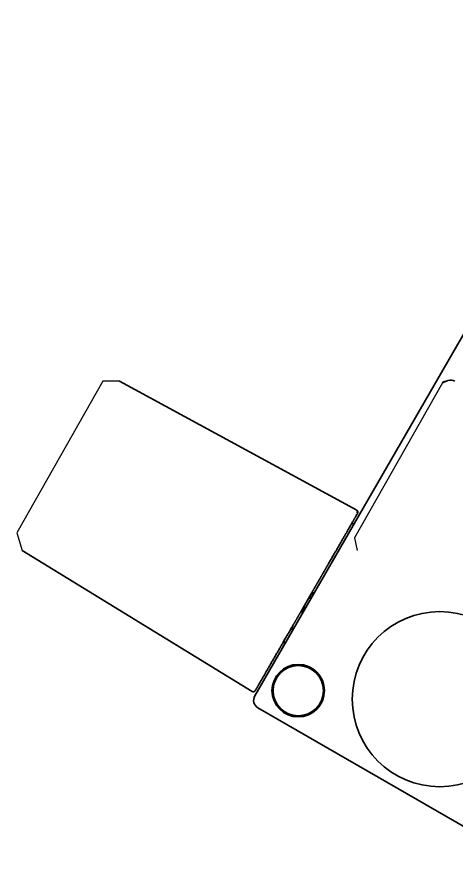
# Model space of a CAD drawing. Header units: inches. Extents: x 786 to 5755, y -850 to 3635.
# Drawn here: x 2918.2 to 3018.7, y -842.3 to -651.4 of the extents above; entities that cross this region are included whole.
import ezdxf

# ---------------------------------------------------------------- set-up
doc = ezdxf.new("R2010")
doc.units = ezdxf.units.IN
doc.layers.add('1', color=7, linetype='Continuous', true_color=0xffffff)

msp = doc.modelspace()

# ---------------------------------------------------------------- linework, layer by layer
at = {"color": 7}
for p, q in [((2937.9, -734.71), (2918.22, -769.32)), ((2941.75, -734.71), (2937.9, -734.71)), ((3015.59, -735.05), (2995.44, -770.47)), ((2918.22, -769.32), (2919.46, -773.33)), ((2995.44, -770.47), (2996.07, -773.33))]:
    msp.add_line(p, q, dxfattribs=at)
at = {"layer": '1', "color": 7, "linetype": 'Continuous', "lineweight": 35}
for p, q in [((2972.65, -806.58), (3062.23, -651.42)), ((2941.75, -734.71), (2995.97, -764.15)), ((2995.15, -767.61), (2994.96, -766.93)), ((2972.07, -805.56), (2919.46, -773.33)), ((2983.37, -787.01), (2985.52, -783.28)), ((2981.16, -791.46), (2981.01, -790.92)), ((2979.15, -794.34), (2979.53, -794.24)), ((2974.56, -803.14), (2974.65, -803.12)), ((3030.54, -842.31), (2973.38, -809.31))]:
    msp.add_line(p, q, dxfattribs=at)
for centre, radius in [((3014.94, -807.33), 20), ((2982.58, -805.39), 6), ((2982.58, -805.39), 5.75)]:
    msp.add_circle(centre, radius, dxfattribs=at)
for centre, radius, start, end in [((3017.41, -736.47), 2, 61.5, 105.75), ((2987.06, -786.62), 3.1, 113.7558, 135.4121), ((2987.06, -786.62), 3.5, 105.5883, 114.5827), ((2987.06, -786.62), 3.1, 164.5946, 186.2508), ((2987.06, -786.62), 3.5, 185.8627, 194.4183), ((2974.38, -807.58), 2, 150, 240)]:
    msp.add_arc(centre, radius, start, end, dxfattribs=at)
for points, knots in [([(3015.54, -734.92), (3015.62, -734.9), (3015.75, -734.86), (3015.9, -734.82), (3016.02, -734.79), (3016.13, -734.75), (3016.27, -734.72), (3016.43, -734.67), (3016.6, -734.62), (3016.74, -734.58), (3016.84, -734.55), (3016.86, -734.55), (3016.86, -734.55)], [0, 0, 0, 0, 0.125, 0.1875, 0.25, 0.3125, 0.375, 0.5, 0.625, 0.75, 0.875, 1, 1, 1, 1]), ([(3016.72, -734.59), (3016.69, -734.6), (3016.61, -734.62), (3016.39, -734.7), (3016.06, -734.83), (3015.77, -734.97), (3015.59, -735.05)], [0, 0, 0, 0, 0.204905, 0.430709, 0.685946, 1, 1, 1, 1]), ([(2985.52, -783.28), (2985.54, -783.26), (2985.56, -783.22), (2985.6, -783.15), (2985.63, -783.09), (2985.67, -783.03), (2985.7, -782.97), (2985.74, -782.91), (2985.78, -782.84), (2985.81, -782.78), (2985.85, -782.72), (2985.88, -782.66), (2985.92, -782.6), (2985.95, -782.54), (2985.99, -782.48), (2986.02, -782.41), (2986.06, -782.35), (2986.09, -782.29), (2986.13, -782.23), (2986.17, -782.17), (2986.2, -782.11), (2986.24, -782.05), (2986.27, -781.98), (2986.31, -781.92), (2986.34, -781.86), (2986.38, -781.8), (2986.41, -781.74), (2986.45, -781.68), (2986.48, -781.62), (2986.52, -781.56), (2986.55, -781.5), (2986.59, -781.44), (2986.62, -781.38), (2986.66, -781.32), (2986.69, -781.26), (2986.73, -781.19), (2986.76, -781.13), (2986.8, -781.07), (2986.83, -781.01), (2986.87, -780.95), (2986.9, -780.89), (2986.94, -780.83), (2986.97, -780.77), (2987.01, -780.71), (2987.04, -780.65), (2987.07, -780.59), (2987.11, -780.53), (2987.14, -780.47), (2987.18, -780.42), (2987.21, -780.36), (2987.25, -780.3), (2987.28, -780.24), (2987.32, -780.18), (2987.35, -780.12), (2987.38, -780.06), (2987.42, -780), (2987.45, -779.94), (2987.49, -779.88), (2987.52, -779.82), (2987.55, -779.76), (2987.59, -779.71), (2987.62, -779.65), (2987.66, -779.59), (2987.69, -779.53), (2987.72, -779.47), (2987.76, -779.41), (2987.79, -779.35), (2987.82, -779.3), (2987.86, -779.24), (2987.89, -779.18), (2987.92, -779.12), (2987.96, -779.06), (2987.99, -779.01), (2988.02, -778.95), (2988.06, -778.89), (2988.09, -778.83), (2988.12, -778.78), (2988.16, -778.72), (2988.19, -778.66), (2988.22, -778.6), (2988.26, -778.55), (2988.29, -778.49), (2988.32, -778.43), (2988.36, -778.38), (2988.39, -778.32), (2988.42, -778.26), (2988.45, -778.21), (2988.49, -778.15), (2988.52, -778.09), (2988.55, -778.04), (2988.58, -777.98), (2988.62, -777.92), (2988.65, -777.87), (2988.68, -777.81), (2988.71, -777.76), (2988.75, -777.7), (2988.78, -777.64), (2988.81, -777.59), (2988.84, -777.53), (2988.87, -777.48), (2988.91, -777.42), (2988.94, -777.37), (2988.97, -777.31), (2989, -777.26), (2989.03, -777.2), (2989.06, -777.15), (2989.1, -777.09), (2989.13, -777.04), (2989.16, -776.98), (2989.19, -776.93), (2989.22, -776.87), (2989.25, -776.82), (2989.28, -776.77), (2989.32, -776.71), (2989.35, -776.66), (2989.38, -776.61), (2989.41, -776.55), (2989.44, -776.5), (2989.47, -776.44), (2989.5, -776.39), (2989.72, -776.01), (2990.09, -775.36), (2990.6, -774.49), (2991.02, -773.76), (2991.35, -773.19), (2991.61, -772.74), (2991.83, -772.36), (2992.04, -772), (2992.21, -771.7), (2992.35, -771.45), (2992.48, -771.23), (2992.64, -770.95), (2992.83, -770.62), (2993.09, -770.17), (2993.41, -769.62), (2993.76, -769.02), (2994.08, -768.46), (2994.36, -767.98), (2994.59, -767.58), (2994.78, -767.25), (2994.94, -766.98), (2995.07, -766.74), (2995.19, -766.54), (2995.28, -766.38), (2995.37, -766.23), (2995.46, -766.07), (2995.58, -765.87), (2995.71, -765.64), (2995.84, -765.41), (2995.95, -765.23), (2996.01, -765.11), (2996.04, -765.07), (2996.05, -765.04)], [0, 0, 0, 0, 0.002347, 0.004693, 0.007038, 0.009381, 0.011723, 0.014063, 0.016402, 0.01874, 0.021076, 0.023412, 0.025745, 0.028078, 0.030409, 0.032738, 0.035066, 0.037393, 0.039719, 0.042043, 0.044366, 0.046688, 0.049008, 0.051327, 0.053644, 0.05596, 0.058275, 0.060589, 0.062901, 0.065212, 0.067521, 0.069829, 0.072136, 0.074441, 0.076745, 0.079048, 0.08135, 0.08365, 0.085948, 0.088246, 0.090542, 0.092836, 0.09513, 0.097422, 0.099713, 0.102002, 0.10429, 0.106577, 0.108862, 0.111146, 0.113428, 0.11571, 0.11799, 0.120268, 0.122546, 0.124821, 0.127096, 0.129369, 0.131641, 0.133912, 0.136181, 0.138449, 0.140715, 0.14298, 0.145244, 0.147507, 0.149768, 0.152027, 0.154286, 0.156543, 0.158798, 0.161052, 0.163305, 0.165556, 0.167806, 0.170055, 0.172302, 0.174547, 0.176791, 0.179034, 0.181275, 0.183515, 0.185753, 0.18799, 0.190226, 0.192459, 0.194692, 0.196923, 0.199152, 0.20138, 0.203606, 0.205831, 0.208054, 0.210276, 0.212496, 0.214714, 0.216932, 0.219147, 0.221361, 0.223573, 0.225784, 0.227993, 0.230201, 0.232407, 0.234611, 0.236814, 0.239015, 0.241215, 0.243413, 0.245609, 0.247804, 0.249997, 0.252188, 0.254378, 0.256566, 0.258752, 0.260937, 0.26312, 0.265302, 0.267481, 0.269659, 0.311569, 0.348589, 0.380775, 0.408204, 0.425656, 0.44314, 0.460639, 0.478136, 0.486406, 0.497547, 0.511552, 0.528413, 0.548118, 0.583862, 0.619099, 0.6539, 0.688239, 0.71524, 0.739877, 0.762145, 0.782048, 0.799599, 0.81481, 0.827686, 0.843851, 0.86575, 0.893412, 0.926891, 0.966204, 0.984323, 1, 1, 1, 1]), ([(2996.17, -764.57), (2996.16, -764.53), (2996.14, -764.47), (2996.08, -764.38), (2996.01, -764.3), (2995.96, -764.27), (2995.93, -764.25)], [0, 0, 0, 0, 0.262567, 0.520289, 0.767104, 1, 1, 1, 1]), ([(2996.17, -764.84), (2996.2, -764.79), (2996.24, -764.67), (2996.23, -764.46), (2996.13, -764.26), (2996.03, -764.18), (2995.97, -764.15)], [0, 0, 0, 0, 0.236119, 0.494912, 0.753705, 1, 1, 1, 1]), ([(2986.28, -782.97), (2986.16, -782.99), (2986.04, -783.03), (2985.8, -783.11), (2985.68, -783.16), (2985.56, -783.21)], [0, 0, 0, 0, 0.5, 0.5, 1, 1, 1, 1]), ([(2972.76, -805.39), (2972.76, -805.39), (2972.76, -805.39), (2972.76, -805.39), (2972.76, -805.39), (2972.76, -805.39), (2972.76, -805.38), (2972.76, -805.38), (2972.76, -805.38), (2972.76, -805.38), (2972.76, -805.38), (2972.77, -805.38), (2972.77, -805.37), (2972.77, -805.37), (2972.77, -805.37), (2972.77, -805.37), (2972.77, -805.36), (2972.78, -805.36), (2972.78, -805.36), (2972.78, -805.35), (2972.78, -805.35), (2972.78, -805.35), (2972.79, -805.34), (2972.79, -805.34), (2972.79, -805.33), (2972.79, -805.33), (2972.8, -805.32), (2972.8, -805.32), (2972.8, -805.31), (2972.8, -805.31), (2972.81, -805.3), (2972.81, -805.3), (2972.81, -805.29), (2972.82, -805.29), (2972.82, -805.28), (2972.82, -805.28), (2972.83, -805.27), (2972.83, -805.26), (2972.84, -805.26), (2972.84, -805.25), (2972.84, -805.24), (2972.85, -805.24), (2972.85, -805.23), (2972.86, -805.22), (2972.86, -805.22), (2972.86, -805.21), (2972.87, -805.2), (2972.87, -805.19), (2972.88, -805.19), (2972.88, -805.18), (2972.89, -805.17), (2972.89, -805.16), (2972.89, -805.15), (2972.9, -805.15), (2972.9, -805.14), (2972.91, -805.13), (2972.91, -805.12), (2972.92, -805.11), (2972.92, -805.1), (2972.93, -805.1), (2972.93, -805.09), (2972.94, -805.08), (2972.94, -805.07), (2972.95, -805.06), (2972.95, -805.05), (2972.96, -805.04), (2972.96, -805.03), (2972.97, -805.02), (2972.98, -805.01), (2972.98, -805.01), (2972.99, -805), (2972.99, -804.99), (2973, -804.98), (2973, -804.97), (2973.01, -804.96), (2973.01, -804.95), (2973.02, -804.94), (2973.02, -804.93), (2973.03, -804.92), (2973.04, -804.91), (2973.04, -804.9), (2973.05, -804.89), (2973.05, -804.88), (2973.06, -804.87), (2973.06, -804.86), (2973.07, -804.85), (2973.08, -804.84), (2973.08, -804.83), (2973.09, -804.82), (2973.09, -804.81), (2973.1, -804.8), (2973.11, -804.79), (2973.11, -804.78), (2973.12, -804.77), (2973.12, -804.76), (2973.13, -804.75), (2973.14, -804.74), (2973.14, -804.73), (2973.15, -804.72), (2973.15, -804.71), (2973.16, -804.7), (2973.17, -804.69), (2973.17, -804.67), (2973.18, -804.66), (2973.18, -804.65), (2973.19, -804.64), (2973.2, -804.63), (2973.2, -804.62), (2973.21, -804.61), (2973.21, -804.6), (2973.22, -804.59), (2973.23, -804.58), (2973.23, -804.57), (2973.24, -804.56), (2973.24, -804.55), (2973.25, -804.54), (2973.25, -804.53), (2973.26, -804.52), (2973.27, -804.51), (2973.27, -804.5), (2973.28, -804.49), (2973.28, -804.48), (2973.29, -804.47), (2973.3, -804.46), (2973.3, -804.45), (2973.31, -804.44), (2973.31, -804.43), (2973.32, -804.42), (2973.32, -804.41), (2973.33, -804.4), (2973.34, -804.39), (2973.34, -804.38), (2973.35, -804.37), (2973.35, -804.36), (2973.36, -804.35), (2973.36, -804.34), (2973.37, -804.33), (2973.37, -804.32), (2973.38, -804.31), (2973.39, -804.3), (2973.39, -804.3), (2973.4, -804.29), (2973.4, -804.28), (2973.41, -804.27), (2973.41, -804.26), (2973.42, -804.25), (2973.42, -804.24), (2973.43, -804.23), (2973.43, -804.22), (2973.44, -804.21), (2973.44, -804.2), (2973.45, -804.2), (2973.45, -804.19), (2973.46, -804.18), (2973.46, -804.17), (2973.47, -804.16), (2973.47, -804.15), (2973.48, -804.15), (2973.48, -804.14), (2973.49, -804.13), (2973.49, -804.12), (2973.5, -804.11), (2973.5, -804.1), (2973.51, -804.1), (2973.51, -804.09), (2973.51, -804.08), (2973.52, -804.07), (2973.52, -804.07), (2973.53, -804.06), (2973.53, -804.05), (2973.54, -804.04), (2973.54, -804.04), (2973.54, -804.03), (2973.55, -804.02), (2973.55, -804.02), (2973.56, -804.01), (2973.56, -804), (2973.56, -803.99), (2973.62, -803.9), (2973.72, -803.72), (2973.88, -803.45), (2974.03, -803.18), (2974.18, -802.93), (2974.32, -802.69), (2974.45, -802.47), (2974.57, -802.25), (2974.71, -802.02), (2974.85, -801.77), (2974.99, -801.53), (2975.13, -801.28), (2975.27, -801.05), (2975.4, -800.81), (2975.54, -800.58), (2975.66, -800.36), (2975.79, -800.14), (2975.94, -799.87), (2976.13, -799.55), (2976.35, -799.16), (2976.58, -798.76), (2976.82, -798.36), (2977.06, -797.94), (2977.3, -797.52), (2977.53, -797.13), (2977.74, -796.77), (2977.93, -796.44), (2978.12, -796.1), (2978.32, -795.76), (2978.52, -795.4), (2978.74, -795.04), (2978.95, -794.66), (2979.17, -794.28), (2979.41, -793.86), (2979.69, -793.38), (2980.03, -792.8), (2980.42, -792.12), (2980.87, -791.34), (2981.21, -790.75), (2981.42, -790.4), (2981.46, -790.31), (2981.51, -790.22), (2981.56, -790.14), (2981.62, -790.05), (2981.67, -789.96), (2981.72, -789.87), (2981.77, -789.78), (2981.82, -789.69), (2981.88, -789.6), (2981.93, -789.5), (2981.98, -789.41), (2982.04, -789.31), (2982.09, -789.22), (2982.15, -789.12), (2982.21, -789.02), (2982.26, -788.93), (2982.32, -788.83), (2982.38, -788.73), (2982.44, -788.63), (2982.5, -788.52), (2982.56, -788.42), (2982.62, -788.32), (2982.68, -788.21), (2982.74, -788.11), (2982.8, -788), (2982.86, -787.89), (2982.92, -787.79), (2982.99, -787.68), (2983.05, -787.57), (2983.11, -787.46), (2983.18, -787.34), (2983.24, -787.23), (2983.31, -787.12), (2983.35, -787.04), (2983.37, -787.01)], [0, 0, 0, 0, 0.001622, 0.003844, 0.006058, 0.008261, 0.010456, 0.012641, 0.014817, 0.016984, 0.019141, 0.02129, 0.023428, 0.025558, 0.027678, 0.029789, 0.031891, 0.033984, 0.036067, 0.038141, 0.040206, 0.042261, 0.044308, 0.046345, 0.048372, 0.050391, 0.0524, 0.054401, 0.056392, 0.058373, 0.060346, 0.062309, 0.064263, 0.066208, 0.068144, 0.07007, 0.071988, 0.073896, 0.075795, 0.077684, 0.079565, 0.081436, 0.083298, 0.085151, 0.086995, 0.08883, 0.090655, 0.092472, 0.094279, 0.096077, 0.097866, 0.099645, 0.101416, 0.103177, 0.104929, 0.106672, 0.108406, 0.11013, 0.111846, 0.113552, 0.115249, 0.116937, 0.118616, 0.120286, 0.121946, 0.123597, 0.12524, 0.126873, 0.128497, 0.130111, 0.131717, 0.133313, 0.1349, 0.136478, 0.138047, 0.139607, 0.141157, 0.142699, 0.144231, 0.145754, 0.147267, 0.148772, 0.150267, 0.151753, 0.15323, 0.154698, 0.156156, 0.157606, 0.159046, 0.160476, 0.161898, 0.16331, 0.164714, 0.166107, 0.167492, 0.168868, 0.170234, 0.171591, 0.172939, 0.174277, 0.175607, 0.176927, 0.178238, 0.179539, 0.180832, 0.182115, 0.183389, 0.184653, 0.185909, 0.187155, 0.188392, 0.189619, 0.190838, 0.192047, 0.193247, 0.194438, 0.195619, 0.196791, 0.197954, 0.199108, 0.200252, 0.201388, 0.202514, 0.20363, 0.204738, 0.205836, 0.206925, 0.208005, 0.209075, 0.210136, 0.211188, 0.212231, 0.213264, 0.214288, 0.215303, 0.216309, 0.217305, 0.218293, 0.219271, 0.220239, 0.221199, 0.222149, 0.22309, 0.224021, 0.224944, 0.225857, 0.226761, 0.227656, 0.228541, 0.229417, 0.230284, 0.231142, 0.23199, 0.232829, 0.233659, 0.23448, 0.235292, 0.236094, 0.236887, 0.23767, 0.238445, 0.23921, 0.239966, 0.240713, 0.24145, 0.242179, 0.242898, 0.243608, 0.244308, 0.244999, 0.245682, 0.246354, 0.247018, 0.247672, 0.248318, 0.248953, 0.24958, 0.250198, 0.250806, 0.274781, 0.29681, 0.316894, 0.335046, 0.351294, 0.365654, 0.37813, 0.393231, 0.40783, 0.421914, 0.435474, 0.448501, 0.460989, 0.472932, 0.484328, 0.495175, 0.505471, 0.523644, 0.541747, 0.559807, 0.577845, 0.595872, 0.613893, 0.631917, 0.644922, 0.65816, 0.671621, 0.685295, 0.699171, 0.71325, 0.727538, 0.742037, 0.756755, 0.774661, 0.795881, 0.820426, 0.848316, 0.87958, 0.882537, 0.885522, 0.888536, 0.891579, 0.89465, 0.897749, 0.900877, 0.904033, 0.907218, 0.910431, 0.913673, 0.916943, 0.920242, 0.923569, 0.926925, 0.930309, 0.933722, 0.937162, 0.940632, 0.94413, 0.947656, 0.95121, 0.954793, 0.958405, 0.962045, 0.965713, 0.969409, 0.973134, 0.976887, 0.980668, 0.984478, 0.988316, 0.992183, 0.996077, 1, 1, 1, 1]), ([(2983.37, -787.02), (2983.38, -787.15), (2983.4, -787.28), (2983.45, -787.53), (2983.48, -787.65), (2983.51, -787.77)], [0, 0, 0, 0, 0.5, 0.5, 1, 1, 1, 1]), ([(2972.07, -805.56), (2972.11, -805.59), (2972.23, -805.64), (2972.45, -805.64), (2972.64, -805.54), (2972.73, -805.44), (2972.76, -805.39)], [0, 0, 0, 0, 0.240631, 0.493754, 0.746877, 1, 1, 1, 1])]:
    msp.add_open_spline(points, degree=3, knots=knots, dxfattribs=at)
for points in [[(2995.77, -765.27), (2996.11, -764.97), (2996.11, -764.95)], [(2996.23, -764.68), (2996.26, -764.46), (2995.93, -764.66)], [(2981.31, -791.11), (2981.2, -791.18), (2981.1, -791.24)], [(2979.13, -794.44), (2979.28, -794.35), (2979.43, -794.27)]]:
    msp.add_open_spline(points, degree=2, dxfattribs=at)

doc.saveas('drawing.dxf')
